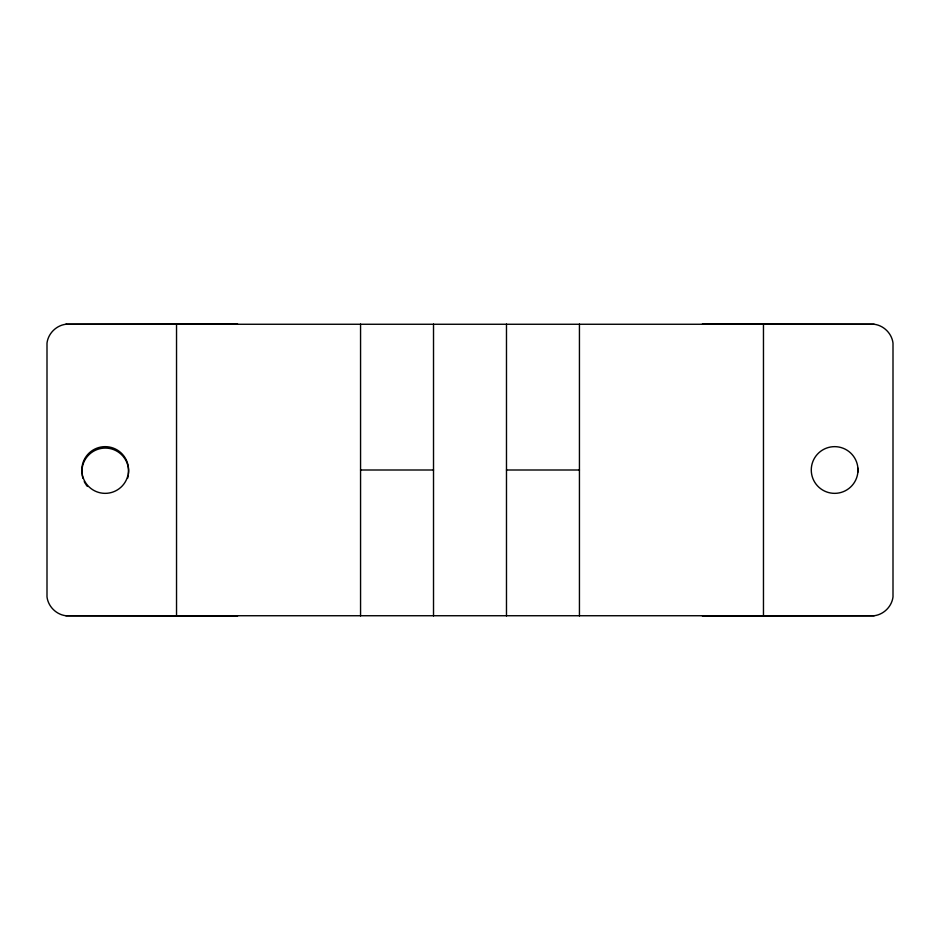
<?xml version="1.0" encoding="UTF-8"?>
<svg xmlns="http://www.w3.org/2000/svg" width="940" height="940" viewBox="0 0 940 940"><rect width="100%" height="100%" fill="white"/><g stroke="black" fill="none" stroke-linecap="round" stroke-linejoin="round"><path stroke-width="1.41" d="M65.847 324.265C56.259 325.416 48.151 333.524 47 343.1L47 596.9C48.151 606.476 56.259 614.584 65.847 615.735L874.153 615.735C883.741 614.584 891.849 606.476 893 596.9L893 343.1C891.849 333.524 883.741 325.416 874.153 324.265L65.847 324.265L237.609 324.077M702.391 615.923L874.153 615.735M360.561 470L433.516 470M506.484 470L579.439 470M702.391 324.077L874.153 324.265M65.847 615.735L237.609 615.923M858.102 468.261L858.102 471.739M763.468 324.077L763.468 615.923M579.439 324.077L579.439 615.923M506.484 324.077L506.484 615.923M433.516 324.077L433.516 615.923M360.561 324.077L360.561 615.923M176.532 324.077L176.532 615.923M82.05 473.76A23.347 23.347 0 0 1 105.28 448.075A23.347 23.347 0 0 1 128.51 473.76M128.369 474.912A23.347 23.347 0 0 1 127.593 478.307M87.397 486.438A23.347 23.347 0 0 1 85.987 484.582M85.352 483.606A23.347 23.347 0 0 1 84.236 481.562M82.967 478.307A23.347 23.347 0 0 1 82.191 474.912M857.914 471.739L857.914 468.261A23.347 23.347 0 0 0 822.453 450.072A23.347 23.347 0 0 0 822.453 489.928A23.347 23.347 0 0 0 857.914 471.739M81.898 471.739L81.898 468.261A23.347 23.347 0 0 1 117.359 450.072A23.347 23.347 0 0 1 117.359 489.928A23.347 23.347 0 0 1 81.898 471.739"/></g></svg>
